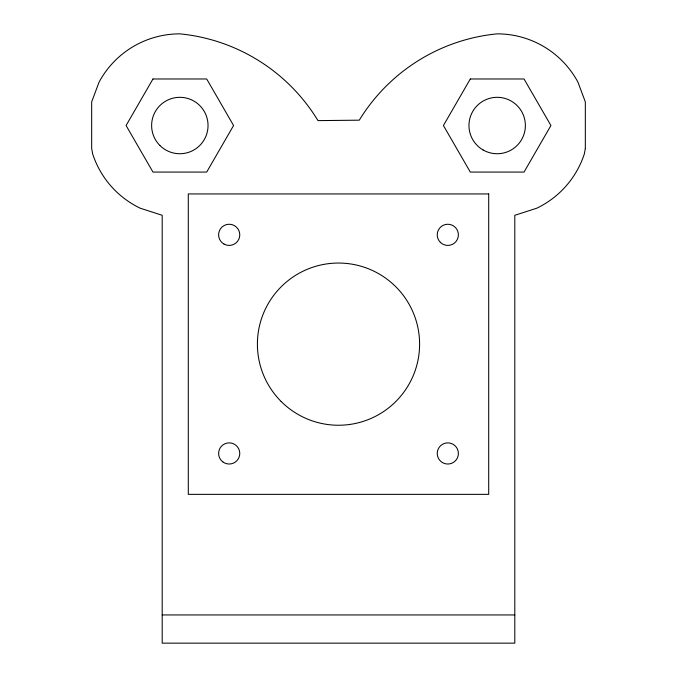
<?xml version="1.0" encoding="UTF-8"?>
<svg xmlns="http://www.w3.org/2000/svg" width="677" height="677" viewBox="0 0 677 677"><rect width="100%" height="100%" fill="white"/><g stroke="black" fill="none" stroke-linecap="round" stroke-linejoin="round"><path stroke-width="1.02" d="M162.201 614.944L514.799 614.944M585.326 148.5L584.319 153.992A91.674 91.674 0 0 1 536.768 208.211L514.799 215.294L514.799 643.15L162.201 643.15L162.201 215.294L140.232 208.211A91.674 91.674 0 0 1 92.681 153.992L91.674 148.5L91.674 101.888L99.062 82.154A91.674 91.674 0 0 1 179.828 33.85A182.299 182.299 0 0 1 317.987 120.616L359.284 120.176A182.299 182.299 0 0 1 497.172 33.85A91.674 91.674 0 0 1 577.938 82.154L585.326 101.888L585.326 148.5M152.96 78.981L126.083 125.524L152.96 172.068L206.697 172.068L233.573 125.524L206.697 78.981L152.96 78.981M470.303 78.981L443.427 125.524L470.303 172.068L524.04 172.068L550.917 125.524L524.04 78.981L470.303 78.981M488.709 193.935L188.291 193.935L188.291 494.354L488.709 494.354L488.709 193.935M281.158 401.486A81.096 81.096 0 0 0 416.837 365.131A81.096 81.096 0 0 0 317.513 265.807A81.096 81.096 0 0 0 281.158 401.486M159.882 145.47A28.206 28.206 0 0 0 207.077 132.827A28.206 28.206 0 0 0 172.525 98.283A28.206 28.206 0 0 0 159.882 145.47M483.065 149.955A28.206 28.206 0 0 0 525.377 125.524A28.206 28.206 0 0 0 483.065 101.101A28.206 28.206 0 0 0 483.065 149.955M222.784 461.866A10.578 10.578 0 0 0 239.683 454.792A10.578 10.578 0 0 0 225.111 443.689A10.578 10.578 0 0 0 222.784 461.866M442.521 462.611A10.578 10.578 0 0 0 458.388 453.446A10.578 10.578 0 0 0 442.521 444.29A10.578 10.578 0 0 0 442.521 462.611M440.329 242.315A10.578 10.578 0 0 0 458.024 237.576A10.578 10.578 0 0 0 445.068 224.62A10.578 10.578 0 0 0 440.329 242.315M223.901 243.999A10.578 10.578 0 0 0 239.768 234.834A10.578 10.578 0 0 0 223.901 225.669A10.578 10.578 0 0 0 223.901 243.999"/></g></svg>
